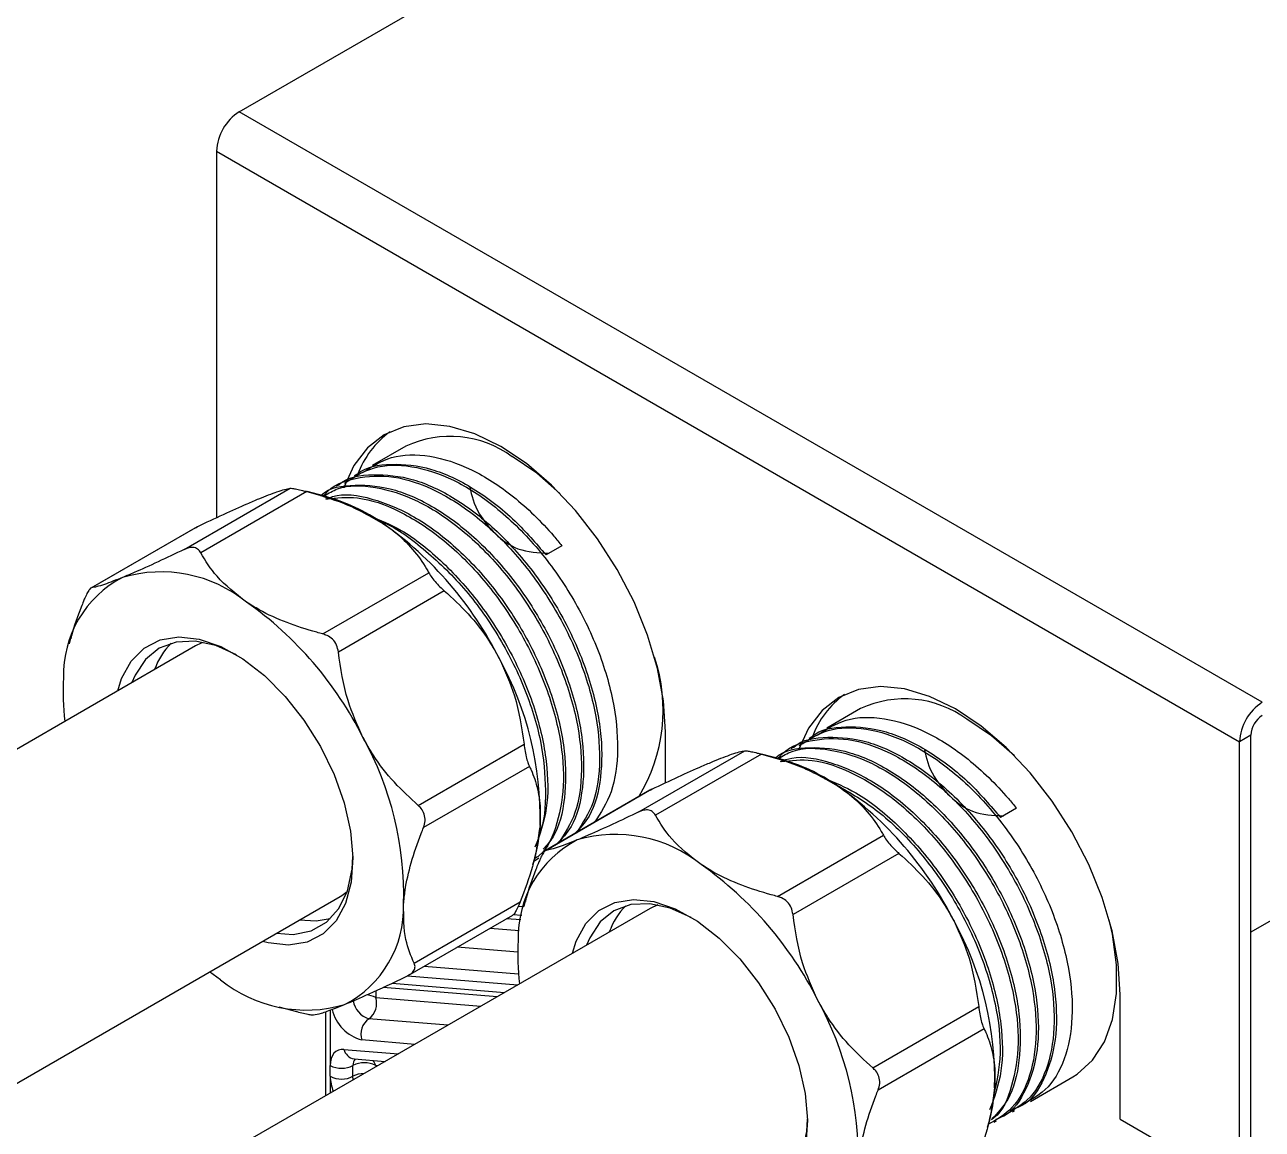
# Model space of a CAD drawing. Extents: x 75 to 2075, y 25 to 1460.
# Drawn here: x 1562 to 1690.4, y 1116.9 to 1231.4 of the extents above; entities that cross this region are included whole.
import ezdxf

# ---------------------------------------------------------------- set-up
doc = ezdxf.new("R2010")
doc.units = 0
doc.header["$LTSCALE"] = 5
doc.linetypes.add('SLD-KATı', pattern=[0])
doc.layers.get('0').update_dxf_attribs({"linetype": 'CONTINUOUS'})

msp = doc.modelspace()

# ---------------------------------------------------------------- linework, layer by layer
at = {"color": 7, "linetype": 'SLD-KATı'}
for p, q in [((1584.294, 1222.364), (1695.074, 1286.316)), ((1690.36, 1161.134), (1584.294, 1222.364)), ((1581.937, 1218.282), (1688.003, 1157.051)), ((1581.937, 1218.282), (1581.937, 1180.281)), ((1601.563, 1187.694), (1598.086, 1185.687)), ((1596.449, 1184.742), (1596.216, 1184.607)), ((1578.588, 1176.984), (1589.574, 1183.326)), ((1594.578, 1183.662), (1594.345, 1183.527)), ((1591.289, 1182.984), (1580.302, 1176.642)), ((1593.175, 1182.492), (1591.316, 1182.977)), ((1579.738, 1179.236), (1568.887, 1172.972)), ((1579.942, 1179.343), (1568.956, 1173)), ((1579.741, 1179.23), (1579.942, 1179.343)), ((1617.733, 1177.36), (1616.096, 1176.415)), ((1592.958, 1168.22), (1603.944, 1174.562)), ((1605.553, 1172.691), (1594.567, 1166.349)), ((1566.809, 1167.738), (1566.657, 1167.183)), ((1579.741, 1166.975), (1538.493, 1143.163)), ((1648.703, 1160.48), (1645.227, 1158.473)), ((1628.489, 1152.79), (1628.489, 1158.066)), ((1643.59, 1157.528), (1643.356, 1157.393)), ((1689.182, 1157.732), (1688.003, 1157.051)), ((1689.182, 1111.461), (1689.182, 1157.732)), ((1602.832, 1150.455), (1613.818, 1156.797)), ((1625.728, 1149.77), (1636.715, 1156.112)), ((1641.719, 1156.448), (1641.485, 1156.313)), ((1688.003, 1110.781), (1688.003, 1157.051)), ((1638.429, 1155.771), (1627.443, 1149.429)), ((1640.316, 1155.279), (1638.456, 1155.764)), ((1614.379, 1154.493), (1603.393, 1148.151)), ((1626.878, 1152.022), (1616.028, 1145.759)), ((1627.082, 1152.129), (1616.096, 1145.787)), ((1626.882, 1152.016), (1627.082, 1152.129)), ((1664.874, 1150.147), (1663.237, 1149.202)), ((1640.098, 1141.006), (1651.084, 1147.348)), ((1614.743, 1144.313), (1614.896, 1144.867)), ((1615.347, 1144.973), (1614.813, 1144.594)), ((1652.694, 1145.478), (1641.707, 1139.136)), ((1553.492, 1117.182), (1594.74, 1140.994)), ((1626.882, 1139.762), (1585.634, 1115.95)), ((1602.426, 1134.096), (1613.412, 1140.438)), ((1613.95, 1140.524), (1613.797, 1139.97)), ((1627.687, 1140.136), (1626.882, 1139.762)), ((1601.806, 1132.81), (1612.656, 1139.073)), ((1612.669, 1139.153), (1613.58, 1139.078)), ((1582.358, 1132.367), (1581.204, 1133.179)), ((1600.135, 1132.02), (1611.806, 1131.059)), ((1675.629, 1117.924), (1675.629, 1130.853)), ((1588.377, 1129.559), (1590.236, 1129.074)), ((1649.972, 1123.241), (1660.958, 1129.584)), ((1593.234, 1129.063), (1593.234, 1120.337)), ((1661.52, 1127.28), (1650.533, 1120.938)), ((1596.193, 1124.18), (1599.428, 1123.913)), ((1593.723, 1122.362), (1593.723, 1123.483)), ((1596.08, 1122.362), (1596.08, 1123.483)), ((1666.323, 1119.769), (1670.735, 1122.316)), ((1661.884, 1117.099), (1662.036, 1117.654)), ((1662.581, 1117.609), (1662.815, 1117.744)), ((1664.452, 1118.689), (1664.686, 1118.824)), ((1675.629, 1117.924), (1688.003, 1110.781))]:
    msp.add_line(p, q, dxfattribs=at)
at = {"color": 8, "linetype": 'SLD-KATı'}
for p, q in [((1784.641, 1192.424), (1689.182, 1137.316)), ((1613.223, 1140.002), (1613.793, 1139.955)), ((1613.48, 1138.575), (1612.003, 1138.696)), ((1610.303, 1137.715), (1613.314, 1137.467)), ((1613.17, 1135.221), (1606.88, 1135.739)), ((1613.247, 1132.956), (1603.457, 1133.763)), ((1601.731, 1132.784), (1613.163, 1131.842)), ((1598.437, 1131.228), (1598.437, 1130.527)), ((1598.437, 1130.527), (1609.331, 1129.63)), ((1611.031, 1130.611), (1599.203, 1131.586)), ((1593.723, 1129.233), (1593.723, 1123.483)), ((1605.908, 1127.654), (1597.722, 1128.328)), ((1602.485, 1125.678), (1597.008, 1126.129)), ((1595.151, 1125.16), (1600.785, 1124.696)), ((1598.437, 1123.483), (1598.437, 1123.34)), ((1598.653, 1123.465), (1598.437, 1123.483)), ((1593.723, 1122.362), (1593.723, 1120.619))]:
    msp.add_line(p, q, dxfattribs=at)
at = {"color": 7, "linetype": 'SLD-KATı', "flags": 128}
for points in [[(1628.489, 1158.066), (1628.278, 1161.275), (1627.652, 1164.647), (1626.626, 1168.1), (1625.225, 1171.549), (1623.484, 1174.909), (1621.445, 1178.097), (1619.158, 1181.035), (1616.681, 1183.65), (1614.073, 1185.878), (1611.4, 1187.664), (1608.727, 1188.965), (1606.12, 1189.747), (1603.642, 1189.992), (1601.356, 1189.694), (1599.317, 1188.86), (1597.575, 1187.511), (1596.174, 1185.68), (1595.148, 1183.411), (1595.14, 1183.387)], [(1617.542, 1182.8), (1615.143, 1184.877), (1612.579, 1186.603)], [(1571.698, 1162.332), (1572.096, 1163.592), (1573.081, 1165.402), (1574.427, 1166.755), (1576.09, 1167.603), (1578.011, 1167.917), (1580.127, 1167.688), (1582.365, 1166.923), (1584.648, 1165.647), (1586.899, 1163.905), (1589.041, 1161.755), (1591.002, 1159.272), (1592.714, 1156.538), (1594.12, 1153.649), (1595.17, 1150.701), (1595.831, 1147.795), (1596.078, 1145.031), (1595.904, 1142.502), (1595.315, 1140.295), (1594.33, 1138.484), (1592.983, 1137.132), (1591.321, 1136.284), (1589.399, 1135.97), (1587.283, 1136.199), (1586.697, 1136.351)], [(1584.005, 1166.055), (1581.845, 1167.009), (1579.708, 1167.467), (1577.736, 1167.377), (1576.002, 1166.741), (1574.567, 1165.582), (1573.484, 1163.943), (1573.162, 1163.177)], [(1580.547, 1167.35), (1580.332, 1167.266), (1579.741, 1166.975)], [(1675.629, 1130.853), (1675.419, 1134.061), (1674.793, 1137.434), (1673.767, 1140.887), (1672.365, 1144.336), (1670.624, 1147.696), (1668.585, 1150.884), (1666.299, 1153.822), (1663.821, 1156.437), (1661.214, 1158.665), (1658.541, 1160.451), (1655.867, 1161.751), (1653.26, 1162.533), (1650.783, 1162.779), (1648.496, 1162.481), (1646.457, 1161.647), (1644.716, 1160.297), (1643.315, 1158.466), (1642.289, 1156.198), (1642.28, 1156.173)], [(1664.683, 1155.586), (1662.284, 1157.663), (1659.719, 1159.389)], [(1615.474, 1148.377), (1615.257, 1146.514), (1614.896, 1144.867)], [(1588.161, 1137.196), (1589.892, 1137.076), (1591.754, 1137.441), (1593.346, 1138.343), (1594.61, 1139.748), (1595.502, 1141.607), (1595.989, 1143.851), (1596.076, 1145.146)], [(1594.74, 1140.994), (1594.928, 1141.108), (1595.484, 1141.518)], [(1618.839, 1135.119), (1619.236, 1136.378), (1620.221, 1138.189), (1621.568, 1139.541), (1623.23, 1140.389), (1625.152, 1140.704), (1627.268, 1140.474), (1629.505, 1139.709), (1631.788, 1138.433), (1634.04, 1136.691), (1636.182, 1134.542), (1638.143, 1132.058), (1639.855, 1129.325), (1641.26, 1126.435), (1642.311, 1123.487), (1642.971, 1120.582), (1643.218, 1117.818), (1643.044, 1115.289), (1642.455, 1113.082), (1641.47, 1111.271), (1640.124, 1109.919), (1638.461, 1109.071), (1636.539, 1108.756), (1634.424, 1108.985), (1633.838, 1109.137)], [(1631.146, 1138.842), (1628.986, 1139.796), (1626.848, 1140.254), (1624.877, 1140.163), (1623.142, 1139.527), (1621.707, 1138.368), (1620.624, 1136.729), (1620.303, 1135.964)], [(1593.722, 1138.675), (1592.249, 1138.437), (1590.518, 1138.556)], [(1670.735, 1122.316), (1671.182, 1122.596), (1672.762, 1124.028), (1673.987, 1125.935), (1674.822, 1128.263), (1675.246, 1130.949), (1675.246, 1133.92), (1674.822, 1137.096), (1674.488, 1138.601)], [(1595.151, 1125.16), (1594.846, 1125.154), (1594.568, 1125.084), (1594.321, 1124.95), (1594.112, 1124.757), (1593.944, 1124.508), (1593.822, 1124.208), (1593.748, 1123.864), (1593.723, 1123.483)], [(1662.614, 1121.163), (1662.397, 1119.301), (1662.036, 1117.654)], [(1635.302, 1109.982), (1637.032, 1109.863), (1638.894, 1110.228), (1640.486, 1111.129), (1641.751, 1112.535), (1642.643, 1114.393), (1643.13, 1116.637), (1643.216, 1117.933)]]:
    msp.add_lwpolyline(points, dxfattribs=at)
at = {"color": 8, "linetype": 'SLD-KATı', "flags": 128}
msp.add_lwpolyline([(1596.117, 1122.001), (1596.115, 1122.009), (1596.08, 1122.362)], dxfattribs=at)
at = {"color": 7, "linetype": 'SLD-KATı'}
for centre, radius, start, end in [((1587.055, 1218.049), 5.123, 122.60548, 177.39452), ((1605.543, 1181.431), 9.57, 125.9724, 159.87714), ((1606.147, 1177.818), 10.887, 53.78914, 114.9004), ((1587.856, 1163.238), 19.976, 55.41873, 74.55785), ((1577.253, 1148.602), 38.046, 26.62996, 54.78171), ((1577.394, 1164.025), 11.321, 117.34523, 181.77813), ((1576.181, 1160.543), 14.113, 51.05887, 106.41169), ((1563.111, 1140.438), 38.046, 26.62996, 54.78171), ((1582.186, 1162.245), 7.05, 134.73505, 161.02077), ((1581.674, 1149.293), 33.812, 358.4467, 28.94153), ((1610.966, 1160.344), 17.271, 328.60623, 18.46783), ((1591.184, 1162.117), 25.154, 176.45077, 186.74939), ((1652.683, 1154.217), 9.57, 125.9724, 159.87714), ((1653.287, 1150.605), 10.887, 53.78914, 114.9004), ((1693.121, 1156.819), 5.123, 122.60548, 177.39452), ((1691.741, 1157.615), 2.561, 122.60548, 177.39452), ((1567.532, 1141.129), 33.812, 358.4467, 28.94153), ((1634.997, 1136.024), 19.976, 55.41873, 74.55785), ((1624.394, 1121.389), 38.046, 26.62996, 54.78171), ((1623.322, 1133.329), 14.113, 51.05887, 106.41169), ((1624.535, 1136.812), 11.321, 117.34523, 181.77813), ((1610.252, 1113.224), 38.046, 26.62996, 54.78171), ((1590.016, 1139.861), 11.321, 297.34523, 1.77813), ((1629.326, 1135.032), 7.05, 134.73505, 161.02077), ((1628.815, 1122.08), 33.812, 358.4467, 28.94153), ((1638.325, 1134.903), 25.154, 176.45077, 186.74939), ((1591.229, 1143.344), 14.113, 231.05887, 286.41169), ((1596.597, 1129.909), 1.941, 305.4488, 18.56496), ((1614.673, 1113.916), 33.812, 358.4467, 28.94153), ((1598.848, 1126.747), 1.941, 125.4488, 198.56496), ((1594.901, 1125.758), 2.562, 242.60967, 297.39033), ((1597.258, 1121.209), 2.562, 62.60967, 117.39033), ((1594.901, 1124.636), 2.562, 242.60967, 297.39033)]:
    msp.add_arc(centre, radius, start, end, dxfattribs=at)
at = {"color": 8, "linetype": 'SLD-KATı'}
for centre, radius, start, end in [((1597.33, 1128.465), 2.34, 61.77631, 86.60523), ((1598.108, 1130.28), 4.294, 193.12256, 255.16414), ((1598.386, 1130.53), 2.299, 188.00997, 253.23104), ((1596.387, 1125.43), 1.265, 192.29364, 261.1595), ((1596.974, 1123.554), 0.897, 136.71099, 184.51888), ((1596.879, 1123.029), 1.622, 16.26016, 37.52389), ((1598.221, 1122.478), 4.5, 181.48014, 201.83264), ((1597.207, 1120.247), 2.397, 89.46936, 118.0628)]:
    msp.add_arc(centre, radius, start, end, dxfattribs=at)
at = {"color": 7, "linetype": 'SLD-KATı'}
for points, knots in [([(1595.212, 1183.864), (1596.167, 1184.478), (1598.152, 1185.756), (1602.108, 1185.806), (1606.467, 1184.407), (1610.917, 1181.537), (1615.104, 1177.465), (1618.713, 1172.478), (1621.476, 1166.981), (1623.192, 1161.398), (1623.698, 1156.179), (1623.098, 1151.692), (1621.768, 1149.679), (1621.12, 1148.698)], [0, 0, 0, 0, 0.0857955, 0.1785064, 0.2705399, 0.3613824, 0.4542372, 0.5457797, 0.6370417, 0.7299258, 0.8209565, 0.9127536, 1, 1, 1, 1]), ([(1596.459, 1184.728), (1596.477, 1184.745), (1597.391, 1185.595), (1600.033, 1185.963), (1604.126, 1185.578), (1608.583, 1183.479), (1612.691, 1180.353), (1615.047, 1177.629), (1616.096, 1176.415)], [0, 0, 0, 0, 0.0041689, 0.2106553, 0.4202974, 0.6254747, 0.8331019, 1, 1, 1, 1]), ([(1597.083, 1184.944), (1598.037, 1185.558), (1600.023, 1186.836), (1603.979, 1186.886), (1608.339, 1185.488), (1612.784, 1182.616), (1615.899, 1179.607), (1617.456, 1177.7), (1617.733, 1177.36)], [0, 0, 0, 0, 0.1808623, 0.3763029, 0.5703152, 0.761817, 0.9575608, 1, 1, 1, 1]), ([(1593.041, 1182.521), (1593.084, 1182.58), (1593.873, 1183.659), (1596.328, 1184.507), (1600.206, 1184.771), (1604.605, 1183.315), (1609.044, 1180.461), (1613.234, 1176.385), (1616.842, 1171.398), (1619.605, 1165.901), (1621.321, 1160.318), (1621.827, 1155.099), (1621.227, 1150.612), (1619.897, 1148.599), (1619.249, 1147.618)], [0, 0, 0, 0, 0.0051885, 0.0949108, 0.1866974, 0.2778132, 0.3677499, 0.4596789, 0.5503087, 0.6406607, 0.7326186, 0.8227417, 0.9136235, 1, 1, 1, 1]), ([(1594.588, 1183.648), (1594.606, 1183.665), (1595.52, 1184.515), (1598.163, 1184.883), (1602.253, 1184.495), (1606.719, 1182.408), (1611.094, 1179.012), (1615.076, 1174.508), (1618.356, 1169.253), (1620.698, 1163.671), (1621.927, 1158.171), (1621.908, 1153.241), (1620.977, 1149.517), (1619.629, 1148.091), (1619.102, 1147.533)], [0, 0, 0, 0, 0.00188415, 0.0952067, 0.18995552, 0.28268642, 0.3765246, 0.4711425, 0.56362416, 0.65786754, 0.75223847, 0.84467935, 0.93921458, 1, 1, 1, 1]), ([(1586.336, 1182.245), (1587.015, 1182.516), (1588.543, 1183.123), (1589.206, 1183.254), (1589.574, 1183.326)], [0, 0, 0, 0, 0.4446442, 1, 1, 1, 1]), ([(1589.574, 1183.326), (1589.638, 1183.326), (1589.766, 1183.327), (1590.232, 1183.242), (1590.774, 1183.117), (1591.142, 1183.022), (1591.289, 1182.984)], [0, 0, 0, 0, 0.28069379, 0.56283221, 0.82574987, 1, 1, 1, 1]), ([(1592.717, 1182.568), (1592.735, 1182.585), (1593.649, 1183.434), (1596.292, 1183.803), (1600.382, 1183.415), (1604.849, 1181.327), (1609.223, 1177.932), (1613.206, 1173.428), (1616.485, 1168.173), (1618.828, 1162.591), (1620.057, 1157.091), (1620.037, 1152.161), (1619.106, 1148.436), (1617.759, 1147.011), (1617.231, 1146.453)], [0, 0, 0, 0, 0.00188415, 0.0952067, 0.18995552, 0.28268642, 0.3765246, 0.4711425, 0.56362416, 0.65786754, 0.75223847, 0.84467935, 0.93921458, 1, 1, 1, 1]), ([(1593.092, 1182.543), (1593.54, 1182.81), (1595.038, 1183.703), (1598.384, 1183.611), (1602.721, 1182.256), (1607.176, 1179.375), (1611.362, 1175.306), (1614.972, 1170.318), (1617.734, 1164.821), (1619.45, 1159.238), (1619.956, 1154.019), (1619.356, 1149.532), (1618.026, 1147.519), (1617.378, 1146.538)], [0, 0, 0, 0, 0.0414425, 0.1386514, 0.2351498, 0.3303996, 0.4277593, 0.5237431, 0.6194327, 0.716823, 0.8122702, 0.9085208, 1, 1, 1, 1]), ([(1608.215, 1183.44), (1608.389, 1182.579), (1608.775, 1180.668), (1612.356, 1176.76), (1615.293, 1176.629), (1616.383, 1176.581)], [0, 0, 0, 0, 0.3401429, 0.7549162, 1, 1, 1, 1]), ([(1579.942, 1179.343), (1580.864, 1179.779), (1582.731, 1180.663), (1584.862, 1181.625), (1585.942, 1182.079), (1586.336, 1182.245)], [0, 0, 0, 0, 0.3824108, 0.7746528, 1, 1, 1, 1]), ([(1591.289, 1182.984), (1592.595, 1182.615), (1595.504, 1181.793), (1597.883, 1180.433), (1599.194, 1179.684)], [0, 0, 0, 0, 0.4489905, 1, 1, 1, 1]), ([(1593.234, 1182.218), (1593.625, 1182.353), (1595.187, 1182.894), (1598.56, 1182.242), (1602.965, 1180.273), (1607.355, 1176.845), (1611.334, 1172.349), (1614.614, 1167.093), (1616.956, 1161.512), (1618.189, 1156.008), (1618.156, 1151.093), (1617.333, 1147.588), (1616.158, 1146.306), (1615.79, 1145.905)], [0, 0, 0, 0, 0.034441, 0.137587, 0.2385363, 0.3406909, 0.4436944, 0.5443723, 0.6469681, 0.7497027, 0.8503363, 0.9532497, 1, 1, 1, 1]), ([(1593.333, 1182.205), (1594.384, 1182.326), (1596.714, 1182.595), (1600.869, 1181.134), (1605.3, 1178.306), (1609.493, 1174.223), (1613.1, 1169.239), (1615.865, 1163.738), (1617.571, 1158.168), (1618.113, 1152.9), (1617.368, 1148.509), (1616.203, 1145.763), (1615.06, 1145.008), (1614.886, 1144.893)], [0, 0, 0, 0, 0.0823166, 0.1824104, 0.2812089, 0.382196, 0.4817559, 0.5810106, 0.6820295, 0.7810327, 0.8808694, 0.9817951, 1, 1, 1, 1]), ([(1597.808, 1180.467), (1598.897, 1180.028), (1601.449, 1178.997), (1605.485, 1175.74), (1609.463, 1171.276), (1612.742, 1166.013), (1615.091, 1160.425), (1616.295, 1154.955), (1616.369, 1149.913), (1615.43, 1147.385), (1614.954, 1146.106)], [0, 0, 0, 0, 0.0960443, 0.2252493, 0.355528, 0.4828653, 0.6126283, 0.7425669, 0.8698481, 1, 1, 1, 1]), ([(1598.85, 1179.888), (1598.906, 1179.87), (1600.385, 1179.398), (1603.446, 1177.11), (1607.617, 1173.174), (1611.232, 1168.149), (1613.987, 1162.668), (1615.727, 1157.057), (1616.144, 1151.933), (1615.963, 1148.659), (1615.357, 1147.544), (1615.355, 1147.542)], [0, 0, 0, 0, 0.005506, 0.1461335, 0.2898761, 0.4315873, 0.5728642, 0.716652, 0.8575709, 0.9996761, 1, 1, 1, 1]), ([(1599.194, 1179.684), (1599.6, 1179.398), (1600.776, 1178.569), (1602.361, 1176.996), (1603.404, 1175.528), (1603.868, 1174.698), (1603.944, 1174.562)], [0, 0, 0, 0, 0.1911271, 0.5537053, 0.9267357, 1, 1, 1, 1]), ([(1578.588, 1176.984), (1577.666, 1176.547), (1575.799, 1175.663), (1573.668, 1174.702), (1572.588, 1174.247), (1572.194, 1174.081)], [0, 0, 0, 0, 0.3824108, 0.7746528, 1, 1, 1, 1]), ([(1580.302, 1176.642), (1580.205, 1176.782), (1580.008, 1177.062), (1579.523, 1177.225), (1579.025, 1177.17), (1578.713, 1177.037), (1578.588, 1176.984)], [0, 0, 0, 0, 0.28069379, 0.56283221, 0.82574987, 1, 1, 1, 1]), ([(1585.052, 1171.52), (1583.94, 1172.384), (1581.921, 1173.951), (1580.804, 1175.808), (1580.302, 1176.642)], [0, 0, 0, 0, 0.5510095, 1, 1, 1, 1]), ([(1572.194, 1174.081), (1571.515, 1173.811), (1569.987, 1173.203), (1569.324, 1173.073), (1568.956, 1173)], [0, 0, 0, 0, 0.4446442, 1, 1, 1, 1]), ([(1603.944, 1174.562), (1604.04, 1174.401), (1604.234, 1174.078), (1604.692, 1173.519), (1605.153, 1173.045), (1605.439, 1172.792), (1605.553, 1172.691)], [0, 0, 0, 0, 0.2806938, 0.5628322, 0.8257499, 1, 1, 1, 1]), ([(1568.956, 1173), (1568.904, 1172.976), (1568.802, 1172.927), (1568.568, 1172.564), (1568.338, 1172.091), (1568.197, 1171.749), (1568.14, 1171.613)], [0, 0, 0, 0, 0.2806938, 0.5628322, 0.8257499, 1, 1, 1, 1]), ([(1568.14, 1171.613), (1568.061, 1171.412), (1567.588, 1170.217), (1567.077, 1168.887), (1566.845, 1167.823), (1566.822, 1167.714)], [0, 0, 0, 0, 0.1531681, 0.91264, 1, 1, 1, 1]), ([(1592.958, 1168.22), (1592.744, 1168.277), (1591.469, 1168.615), (1589.18, 1169.361), (1586.756, 1170.449), (1585.484, 1171.249), (1585.052, 1171.52)], [0, 0, 0, 0, 0.073265, 0.4365434, 0.8088712, 1, 1, 1, 1]), ([(1605.553, 1172.691), (1606.392, 1171.922), (1608.091, 1170.362), (1609.989, 1167.934), (1610.923, 1166.265), (1611.263, 1165.655)], [0, 0, 0, 0, 0.3824108, 0.7746528, 1, 1, 1, 1]), ([(1594.567, 1166.349), (1594.52, 1166.595), (1594.426, 1167.087), (1593.996, 1167.692), (1593.471, 1168.058), (1593.104, 1168.174), (1592.958, 1168.22)], [0, 0, 0, 0, 0.28069379, 0.56283221, 0.82574987, 1, 1, 1, 1]), ([(1597.121, 1157.491), (1596.548, 1158.756), (1595.257, 1161.601), (1594.813, 1164.654), (1594.567, 1166.349)], [0, 0, 0, 0, 0.44464421, 1, 1, 1, 1]), ([(1611.263, 1165.655), (1611.837, 1164.39), (1613.127, 1161.545), (1613.571, 1158.493), (1613.818, 1156.797)], [0, 0, 0, 0, 0.4446442, 1, 1, 1, 1]), ([(1644.223, 1157.73), (1645.178, 1158.345), (1647.164, 1159.623), (1651.119, 1159.672), (1655.48, 1158.274), (1659.924, 1155.402), (1663.04, 1152.393), (1664.596, 1150.486), (1664.874, 1150.147)], [0, 0, 0, 0, 0.1808623, 0.3763029, 0.5703152, 0.761817, 0.9575608, 1, 1, 1, 1]), ([(1602.832, 1150.455), (1601.993, 1151.225), (1600.294, 1152.785), (1598.396, 1155.212), (1597.462, 1156.882), (1597.121, 1157.491)], [0, 0, 0, 0, 0.3824108, 0.7746528, 1, 1, 1, 1]), ([(1640.185, 1155.313), (1640.227, 1155.37), (1641.015, 1156.447), (1643.469, 1157.293), (1647.346, 1157.558), (1651.745, 1156.101), (1656.184, 1153.247), (1660.374, 1149.171), (1663.982, 1144.185), (1666.746, 1138.685), (1668.456, 1133.111), (1668.985, 1127.862), (1668.291, 1123.396), (1666.533, 1119.973), (1664.576, 1118.86), (1663.631, 1118.323)], [0, 0, 0, 0, 0.0046252, 0.0868588, 0.1709843, 0.2544949, 0.336925, 0.421181, 0.5042463, 0.587057, 0.6713395, 0.7539404, 0.8372366, 0.9214415, 1, 1, 1, 1]), ([(1641.728, 1156.434), (1641.746, 1156.451), (1642.66, 1157.301), (1645.303, 1157.67), (1649.394, 1157.282), (1653.86, 1155.194), (1658.234, 1151.799), (1662.217, 1147.294), (1665.495, 1142.041), (1667.841, 1136.453), (1669.058, 1130.972), (1669.084, 1125.974), (1667.857, 1122.005), (1666.263, 1119.6), (1664.894, 1119.076), (1664.61, 1118.968)], [0, 0, 0, 0, 0.0017811, 0.09, 0.1795671, 0.2672267, 0.355933, 0.4453764, 0.5328004, 0.6218897, 0.7110996, 0.7984851, 0.8878503, 0.9767187, 1, 1, 1, 1]), ([(1642.353, 1156.65), (1643.307, 1157.265), (1645.293, 1158.543), (1649.249, 1158.592), (1653.608, 1157.193), (1658.057, 1154.324), (1662.245, 1150.252), (1665.853, 1145.265), (1668.617, 1139.765), (1670.327, 1134.191), (1670.856, 1128.942), (1670.162, 1124.476), (1668.404, 1121.053), (1666.447, 1119.94), (1665.502, 1119.403)], [0, 0, 0, 0, 0.0785581, 0.1634483, 0.24771811, 0.33089751, 0.41591942, 0.49973978, 0.58330325, 0.66835193, 0.75170367, 0.83575706, 0.92072734, 1, 1, 1, 1]), ([(1643.599, 1157.514), (1643.617, 1157.531), (1644.531, 1158.381), (1647.173, 1158.749), (1651.267, 1158.364), (1655.724, 1156.266), (1659.832, 1153.139), (1662.187, 1150.415), (1663.237, 1149.202)], [0, 0, 0, 0, 0.0041689, 0.2106553, 0.4202974, 0.6254747, 0.8331019, 1, 1, 1, 1]), ([(1613.818, 1156.797), (1613.85, 1156.546), (1613.915, 1156.041), (1614.074, 1155.324), (1614.236, 1154.808), (1614.338, 1154.583), (1614.379, 1154.493)], [0, 0, 0, 0, 0.2806938, 0.5628322, 0.8257499, 1, 1, 1, 1]), ([(1633.477, 1155.032), (1634.156, 1155.302), (1635.684, 1155.91), (1636.347, 1156.04), (1636.715, 1156.112)], [0, 0, 0, 0, 0.4446442, 1, 1, 1, 1]), ([(1636.715, 1156.112), (1636.779, 1156.113), (1636.906, 1156.113), (1637.373, 1156.028), (1637.914, 1155.903), (1638.282, 1155.808), (1638.429, 1155.771)], [0, 0, 0, 0, 0.2806938, 0.5628322, 0.8257499, 1, 1, 1, 1]), ([(1639.857, 1155.354), (1639.875, 1155.371), (1640.789, 1156.221), (1643.432, 1156.59), (1647.523, 1156.202), (1651.989, 1154.114), (1656.363, 1150.719), (1660.346, 1146.214), (1663.625, 1140.961), (1665.971, 1135.373), (1667.187, 1129.892), (1667.213, 1124.894), (1665.986, 1120.925), (1664.393, 1118.52), (1663.024, 1117.996), (1662.739, 1117.888)], [0, 0, 0, 0, 0.0017811, 0.09, 0.1795671, 0.2672267, 0.355933, 0.4453764, 0.5328004, 0.6218897, 0.7110996, 0.7984851, 0.8878503, 0.9767187, 1, 1, 1, 1]), ([(1640.196, 1155.31), (1640.655, 1155.585), (1642.164, 1156.487), (1645.524, 1156.399), (1649.862, 1155.042), (1654.317, 1152.161), (1658.503, 1148.092), (1662.112, 1143.105), (1664.875, 1137.605), (1666.585, 1132.031), (1667.115, 1126.781), (1666.418, 1122.32), (1664.713, 1118.965), (1662.833, 1117.886), (1661.963, 1117.387)], [0, 0, 0, 0, 0.0390054, 0.128125, 0.2165933, 0.3039169, 0.3931748, 0.4811713, 0.5688981, 0.6581841, 0.7456886, 0.8339297, 0.9231334, 1, 1, 1, 1]), ([(1655.355, 1156.226), (1655.529, 1155.365), (1655.916, 1153.454), (1659.497, 1149.546), (1662.433, 1149.416), (1663.524, 1149.367)], [0, 0, 0, 0, 0.3401429, 0.7549162, 1, 1, 1, 1]), ([(1627.082, 1152.129), (1628.004, 1152.565), (1629.871, 1153.449), (1632.003, 1154.411), (1633.083, 1154.866), (1633.477, 1155.032)], [0, 0, 0, 0, 0.3824108, 0.7746528, 1, 1, 1, 1]), ([(1638.429, 1155.771), (1639.735, 1155.402), (1642.644, 1154.579), (1645.024, 1153.22), (1646.335, 1152.47)], [0, 0, 0, 0, 0.44899048, 1, 1, 1, 1]), ([(1640.401, 1155.012), (1640.784, 1155.144), (1642.338, 1155.681), (1645.7, 1155.027), (1650.105, 1153.059), (1654.496, 1149.632), (1658.474, 1145.136), (1661.755, 1139.879), (1664.097, 1134.297), (1665.325, 1128.799), (1665.31, 1123.863), (1664.336, 1120.048), (1662.919, 1118.564), (1662.326, 1117.943)], [0, 0, 0, 0, 0.0328133, 0.1332879, 0.2316227, 0.3311317, 0.4314676, 0.5295381, 0.6294767, 0.7295507, 0.8275779, 0.9278261, 1, 1, 1, 1]), ([(1640.473, 1154.991), (1641.525, 1155.113), (1643.854, 1155.382), (1648.01, 1153.92), (1652.441, 1151.093), (1656.633, 1147.009), (1660.24, 1142.026), (1663.006, 1136.524), (1664.711, 1130.956), (1665.256, 1125.683), (1664.5, 1121.307), (1663.409, 1118.627), (1662.357, 1117.911), (1662.264, 1117.848)], [0, 0, 0, 0, 0.0830186, 0.18396588, 0.28360694, 0.38545516, 0.48586402, 0.58596517, 0.68784544, 0.78769295, 0.88838097, 0.99016734, 1, 1, 1, 1]), ([(1614.379, 1154.493), (1614.437, 1154.372), (1614.781, 1153.649), (1615.28, 1152.162), (1615.549, 1150.184), (1615.493, 1148.834), (1615.474, 1148.377)], [0, 0, 0, 0, 0.073265, 0.4365434, 0.8088712, 1, 1, 1, 1]), ([(1644.949, 1153.253), (1646.037, 1152.814), (1648.59, 1151.784), (1652.626, 1148.526), (1656.603, 1144.062), (1659.882, 1138.799), (1662.232, 1133.211), (1663.435, 1127.741), (1663.51, 1122.699), (1662.57, 1120.171), (1662.095, 1118.893)], [0, 0, 0, 0, 0.09604425, 0.22524933, 0.35552801, 0.48286531, 0.61262831, 0.74256692, 0.86984808, 1, 1, 1, 1]), ([(1646.254, 1152.558), (1647.682, 1151.732), (1650.601, 1150.043), (1654.762, 1145.913), (1658.369, 1140.95), (1661.137, 1135.441), (1662.831, 1129.883), (1663.42, 1124.579), (1662.808, 1121.754), (1662.5, 1120.336)], [0, 0, 0, 0, 0.1387526, 0.2837927, 0.4267831, 0.5693353, 0.7144211, 0.8566121, 1, 1, 1, 1]), ([(1646.335, 1152.47), (1646.741, 1152.184), (1647.916, 1151.355), (1649.502, 1149.783), (1650.544, 1148.315), (1651.008, 1147.485), (1651.084, 1147.348)], [0, 0, 0, 0, 0.1911271, 0.5537053, 0.9267357, 1, 1, 1, 1]), ([(1603.393, 1148.151), (1603.465, 1148.382), (1603.61, 1148.845), (1603.508, 1149.551), (1603.212, 1150.093), (1602.94, 1150.352), (1602.832, 1150.455)], [0, 0, 0, 0, 0.2806938, 0.5628322, 0.8257499, 1, 1, 1, 1]), ([(1625.728, 1149.77), (1624.807, 1149.334), (1622.94, 1148.45), (1620.808, 1147.488), (1619.728, 1147.033), (1619.334, 1146.867)], [0, 0, 0, 0, 0.3824108, 0.7746528, 1, 1, 1, 1]), ([(1627.443, 1149.429), (1627.345, 1149.568), (1627.149, 1149.849), (1626.663, 1150.011), (1626.166, 1149.957), (1625.853, 1149.823), (1625.728, 1149.77)], [0, 0, 0, 0, 0.2806938, 0.5628322, 0.8257499, 1, 1, 1, 1]), ([(1632.193, 1144.306), (1631.08, 1145.17), (1629.061, 1146.738), (1627.944, 1148.595), (1627.443, 1149.429)], [0, 0, 0, 0, 0.5510095, 1, 1, 1, 1]), ([(1601.331, 1140.213), (1601.376, 1140.685), (1601.506, 1142.054), (1602.076, 1144.518), (1602.826, 1146.727), (1603.313, 1147.95), (1603.393, 1148.151)], [0, 0, 0, 0, 0.1911271, 0.5537053, 0.9267357, 1, 1, 1, 1]), ([(1615.474, 1148.377), (1615.282, 1146.974), (1614.933, 1144.427), (1613.884, 1141.674), (1613.412, 1140.438)], [0, 0, 0, 0, 0.5510095, 1, 1, 1, 1]), ([(1651.084, 1147.348), (1651.181, 1147.187), (1651.374, 1146.864), (1651.832, 1146.306), (1652.293, 1145.831), (1652.579, 1145.579), (1652.694, 1145.478)], [0, 0, 0, 0, 0.2806938, 0.5628322, 0.8257499, 1, 1, 1, 1]), ([(1619.334, 1146.867), (1618.655, 1146.597), (1617.127, 1145.989), (1616.464, 1145.859), (1616.096, 1145.787)], [0, 0, 0, 0, 0.4446442, 1, 1, 1, 1]), ([(1616.096, 1145.787), (1616.045, 1145.762), (1615.942, 1145.713), (1615.709, 1145.351), (1615.478, 1144.878), (1615.337, 1144.536), (1615.281, 1144.399)], [0, 0, 0, 0, 0.2806938, 0.5628322, 0.8257499, 1, 1, 1, 1]), ([(1652.694, 1145.478), (1653.532, 1144.708), (1655.231, 1143.148), (1657.13, 1140.721), (1658.063, 1139.051), (1658.404, 1138.442)], [0, 0, 0, 0, 0.3824108, 0.7746528, 1, 1, 1, 1]), ([(1615.281, 1144.399), (1615.201, 1144.199), (1614.729, 1143.003), (1614.217, 1141.674), (1613.986, 1140.61), (1613.962, 1140.5)], [0, 0, 0, 0, 0.1531681, 0.91264, 1, 1, 1, 1]), ([(1640.098, 1141.006), (1639.884, 1141.063), (1638.61, 1141.401), (1636.32, 1142.147), (1633.897, 1143.235), (1632.624, 1144.035), (1632.193, 1144.306)], [0, 0, 0, 0, 0.073265, 0.4365434, 0.8088712, 1, 1, 1, 1]), ([(1641.707, 1139.136), (1641.66, 1139.381), (1641.566, 1139.874), (1641.136, 1140.479), (1640.611, 1140.845), (1640.244, 1140.96), (1640.098, 1141.006)], [0, 0, 0, 0, 0.2806938, 0.5628322, 0.8257499, 1, 1, 1, 1]), ([(1602.426, 1134.096), (1602.093, 1134.867), (1601.35, 1136.586), (1601.338, 1138.924), (1601.331, 1140.213)], [0, 0, 0, 0, 0.4489905, 1, 1, 1, 1]), ([(1613.412, 1140.438), (1613.321, 1140.22), (1613.137, 1139.782), (1612.884, 1139.318), (1612.725, 1139.111), (1612.665, 1139.085), (1612.652, 1139.08)], [0, 0, 0, 0, 0.3122768, 0.6261608, 0.9186614, 1, 1, 1, 1]), ([(1644.262, 1130.278), (1643.688, 1131.543), (1642.398, 1134.388), (1641.954, 1137.44), (1641.707, 1139.136)], [0, 0, 0, 0, 0.4446442, 1, 1, 1, 1]), ([(1658.404, 1138.442), (1658.978, 1137.177), (1660.268, 1134.332), (1660.712, 1131.279), (1660.958, 1129.584)], [0, 0, 0, 0, 0.4446442, 1, 1, 1, 1]), ([(1601.611, 1132.708), (1601.8, 1132.812), (1602.179, 1133.022), (1602.488, 1133.427), (1602.543, 1133.799), (1602.459, 1134.011), (1602.426, 1134.096)], [0, 0, 0, 0, 0.2806938, 0.5628322, 0.8257499, 1, 1, 1, 1]), ([(1595.216, 1129.806), (1596.025, 1130.151), (1597.844, 1130.927), (1600.266, 1132.072), (1601.611, 1132.708)], [0, 0, 0, 0, 0.44464421, 1, 1, 1, 1]), ([(1591.978, 1128.725), (1592.226, 1128.772), (1592.727, 1128.868), (1593.88, 1129.264), (1594.859, 1129.661), (1595.216, 1129.806)], [0, 0, 0, 0, 0.3824108, 0.7746528, 1, 1, 1, 1]), ([(1649.972, 1123.241), (1649.133, 1124.011), (1647.435, 1125.571), (1645.536, 1127.999), (1644.602, 1129.668), (1644.262, 1130.278)], [0, 0, 0, 0, 0.3824108, 0.7746528, 1, 1, 1, 1]), ([(1660.958, 1129.584), (1660.99, 1129.332), (1661.055, 1128.827), (1661.214, 1128.11), (1661.377, 1127.594), (1661.479, 1127.369), (1661.52, 1127.28)], [0, 0, 0, 0, 0.2806938, 0.5628322, 0.8257499, 1, 1, 1, 1]), ([(1590.264, 1129.067), (1590.5, 1129.006), (1590.973, 1128.886), (1591.533, 1128.767), (1591.855, 1128.72), (1591.943, 1128.724), (1591.978, 1128.725)], [0, 0, 0, 0, 0.28069379, 0.56283221, 0.82574987, 1, 1, 1, 1]), ([(1661.52, 1127.28), (1661.577, 1127.159), (1661.922, 1126.436), (1662.42, 1124.949), (1662.689, 1122.97), (1662.633, 1121.621), (1662.614, 1121.163)], [0, 0, 0, 0, 0.073265, 0.4365434, 0.8088712, 1, 1, 1, 1]), ([(1650.533, 1120.938), (1650.605, 1121.169), (1650.75, 1121.631), (1650.648, 1122.337), (1650.352, 1122.88), (1650.08, 1123.138), (1649.972, 1123.241)], [0, 0, 0, 0, 0.2806938, 0.5628322, 0.8257499, 1, 1, 1, 1]), ([(1648.472, 1112.999), (1648.517, 1113.472), (1648.647, 1114.841), (1649.216, 1117.304), (1649.966, 1119.513), (1650.453, 1120.737), (1650.533, 1120.938)], [0, 0, 0, 0, 0.1911271, 0.5537053, 0.9267357, 1, 1, 1, 1]), ([(1662.614, 1121.163), (1662.422, 1119.76), (1662.074, 1117.213), (1661.024, 1114.46), (1660.553, 1113.224)], [0, 0, 0, 0, 0.5510095, 1, 1, 1, 1])]:
    msp.add_open_spline(points, degree=3, knots=knots, dxfattribs=at)

doc.saveas('drawing.dxf')
